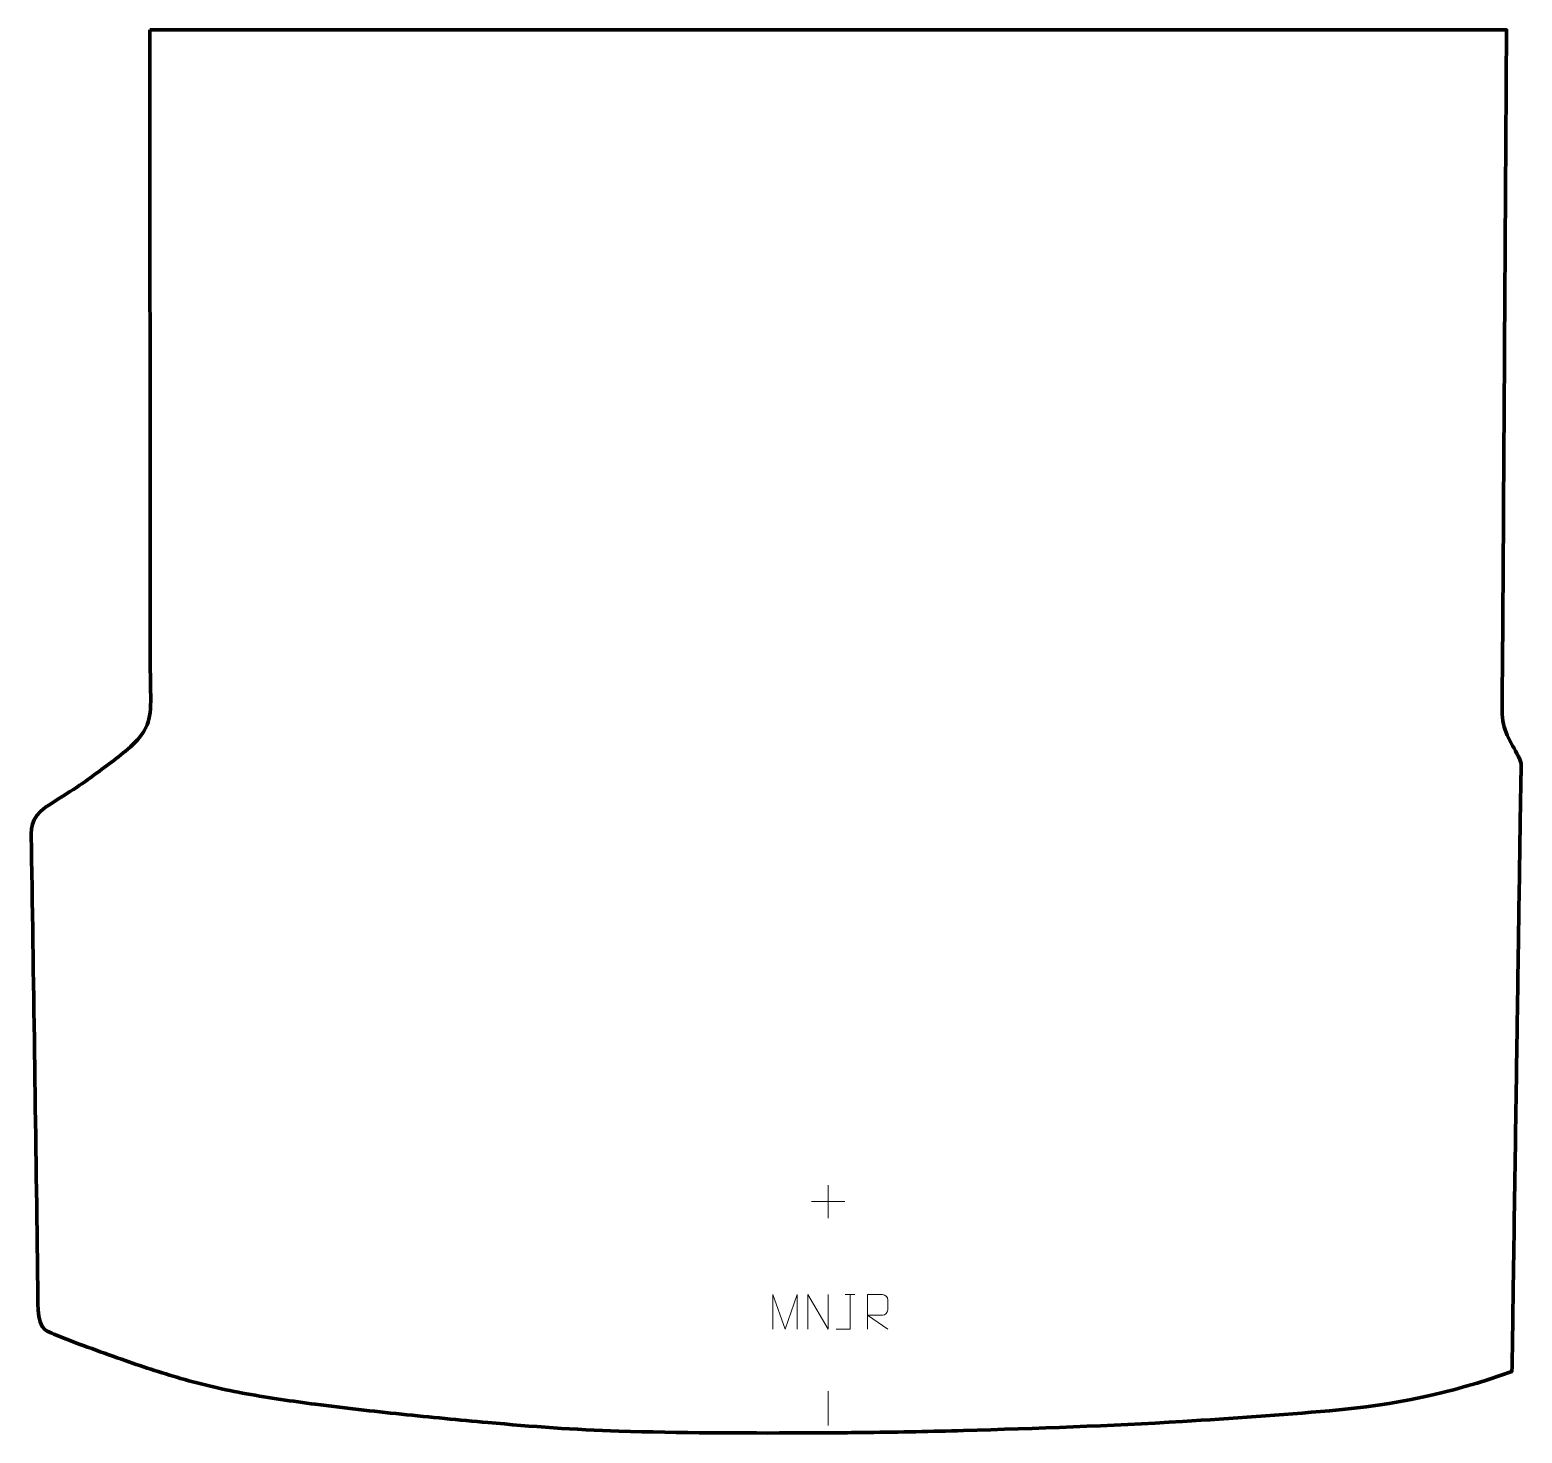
# Model space of a CAD drawing. Header units: millimetres. Extents: x 1137 to 2220, y 4 to 1021.
import ezdxf

# ---------------------------------------------------------------- set-up
doc = ezdxf.new("R2010")
doc.units = ezdxf.units.MM
doc.header["$MEASUREMENT"] = 0
doc.layers.add('layer 2', color=7, linetype='Continuous')

msp = doc.modelspace()

# ---------------------------------------------------------------- linework, layer by layer
at = {"layer": 'layer 2', "color": 242, "lineweight": 158}
msp.add_open_spline([(1224.1622, 1021.1441), (1224.1622, 1021.1441), (2208.2805, 1021.0561), (2208.2805, 1021.0561), (2208.2805, 1021.0561), (2207.9228, 963.9211), (2207.5652, 906.7862), (2207.2075, 849.6512), (2207.2075, 849.6512), (2206.6114, 754.4262), (2206.0153, 659.2013), (2205.4192, 563.9763), (2205.4192, 563.9763), (2205.3359, 551.0833), (2204.9473, 537.7058), (2205.1576, 524.8752), (2205.1576, 524.8752), (2205.6126, 511.2097), (2212.5118, 503.6501), (2217.9464, 492.0435), (2217.9464, 492.0435), (2219.6222, 488.4646), (2218.8287, 483.6769), (2218.7431, 479.64), (2218.7431, 479.64), (2218.5478, 470.4257), (2218.4346, 461.2041), (2218.2967, 451.9883), (2218.2967, 451.9883), (2217.8215, 420.2458), (2217.3464, 388.5033), (2216.8712, 356.7609), (2216.8712, 356.7609), (2216.6811, 344.0639), (2216.4911, 331.3669), (2216.301, 318.6699), (2216.301, 318.6699), (2216.0254, 300.2593), (2215.7498, 281.8487), (2215.4742, 263.4381), (2215.4742, 263.4381), (2215.2842, 250.7411), (2215.0941, 238.0441), (2214.904, 225.3471), (2214.904, 225.3471), (2214.3338, 187.2562), (2213.7636, 149.1652), (2213.1934, 111.0743), (2213.1934, 111.0743), (2212.8801, 90.14), (2212.6647, 69.1572), (2212.244, 48.2304), (2212.244, 48.2304), (2165.4453, 31.7863), (2129.318, 24.2371), (2079.9544, 19.7873), (2079.9544, 19.7873), (2044.6829, 16.6078), (2008.7103, 14.1488), (1973.3478, 12.0123), (1973.3478, 12.0123), (1920.6099, 8.8261), (1867.2816, 6.9057), (1814.4581, 5.427), (1814.4581, 5.427), (1791.3389, 4.7798), (1768.22, 4.2964), (1745.0933, 4.0208), (1745.0933, 4.0208), (1729.2313, 3.839), (1713.3695, 3.7279), (1697.5065, 3.6723), (1697.5065, 3.6723), (1653.1431, 3.5244), (1608.8075, 3.6808), (1564.4598, 5.0113), (1564.4598, 5.0113), (1532.2768, 6.0043), (1501.5054, 8.3116), (1469.473, 11.223), (1469.473, 11.223), (1448.5401, 13.1255), (1427.6159, 15.0773), (1406.7089, 17.2492), (1406.7089, 17.2492), (1385.859, 19.4354), (1365.0395, 21.8239), (1344.2454, 24.4904), (1344.2454, 24.4904), (1327.5518, 26.6352), (1310.9499, 29.0773), (1294.3817, 32.049), (1294.3817, 32.049), (1278.1095, 35.0046), (1262.448, 38.6638), (1246.555, 43.2457), (1246.555, 43.2457), (1232.1014, 47.4307), (1217.7945, 52.0381), (1203.6177, 57.0818), (1203.6177, 57.0818), (1187.2154, 63.0795), (1170.7645, 68.5479), (1154.6487, 75.3392), (1154.6487, 75.3392), (1152.7231, 76.1626), (1150.098, 77.2639), (1148.3651, 78.4251), (1148.3651, 78.4251), (1141.5486, 83.3119), (1142.9896, 101.495), (1142.9707, 109.1869), (1142.9707, 109.1869), (1141.4674, 215.9883), (1140.0449, 322.7907), (1138.2949, 429.5884), (1138.2949, 429.5884), (1138.0878, 442.2024), (1137.1736, 449.3107), (1148.64, 457.3479), (1148.64, 457.3479), (1154.9121, 461.7442), (1162.257, 466.075), (1168.7701, 470.3157), (1168.7701, 470.3157), (1172.8281, 472.958), (1176.776, 475.6343), (1180.6899, 478.488), (1180.6899, 478.488), (1189.9818, 485.3541), (1199.3542, 492.0686), (1208.1664, 499.5556), (1208.1664, 499.5556), (1218.964, 508.7857), (1224.3017, 516.6459), (1224.7442, 531.139), (1224.7442, 531.139), (1225.031, 540.535), (1224.5441, 550.5952), (1224.5371, 560.1224), (1224.5371, 560.1224), (1224.5339, 564.5676), (1224.5299, 569.0127), (1224.5262, 573.4579), (1224.5262, 573.4579), (1224.5262, 573.4579), (1224.5254, 574.4104), (1224.5254, 574.4104), (1224.5254, 574.4104), (1224.5048, 599.8111), (1224.4841, 625.2117), (1224.4635, 650.6123), (1224.4635, 650.6123), (1224.4586, 656.645), (1224.4537, 662.6777), (1224.4488, 668.7103), (1224.4488, 668.7103), (1224.4392, 680.4581), (1224.4296, 692.2059), (1224.4201, 703.9537), (1224.4201, 703.9537), (1224.4149, 710.3038), (1224.4098, 716.654), (1224.4046, 723.0042), (1224.4046, 723.0042), (1224.4002, 728.4018), (1224.3958, 733.7994), (1224.3914, 739.1971), (1224.3914, 739.1971), (1224.3876, 743.9597), (1224.3837, 748.7223), (1224.3798, 753.4849), (1224.3798, 753.4849), (1224.3747, 759.8351), (1224.3695, 766.1852), (1224.3643, 772.5354), (1224.3643, 772.5354), (1224.3548, 784.2832), (1224.3452, 796.031), (1224.3357, 807.7788), (1224.3357, 807.7788), (1224.3207, 826.1942), (1224.3057, 844.6097), (1224.2908, 863.0252), (1224.2908, 863.0252), (1224.2753, 882.0756), (1224.2598, 901.1261), (1224.2443, 920.1766), (1224.2443, 920.1766), (1224.2391, 926.5267), (1224.234, 932.8769), (1224.2288, 939.2271), (1224.2288, 939.2271), (1224.2242, 944.9422), (1224.2195, 950.6573), (1224.2149, 956.3725), (1224.2149, 956.3725), (1224.2102, 962.0876), (1224.2056, 967.8028), (1224.2009, 973.5179), (1224.2009, 973.5179), (1224.1888, 988.4408), (1224.1767, 1003.3637), (1224.1645, 1018.2865), (1224.1645, 1018.2865), (1224.1645, 1018.2865), (1224.1622, 1021.1441), (1224.1622, 1021.1441)], degree=3, knots=[0, 0, 0, 0, 0.018867925, 0.018867925, 0.018867925, 0.018867925, 0.037735849, 0.037735849, 0.037735849, 0.037735849, 0.056603774, 0.056603774, 0.056603774, 0.056603774, 0.075471698, 0.075471698, 0.075471698, 0.075471698, 0.094339623, 0.094339623, 0.094339623, 0.094339623, 0.113207547, 0.113207547, 0.113207547, 0.113207547, 0.132075472, 0.132075472, 0.132075472, 0.132075472, 0.150943396, 0.150943396, 0.150943396, 0.150943396, 0.169811321, 0.169811321, 0.169811321, 0.169811321, 0.188679245, 0.188679245, 0.188679245, 0.188679245, 0.20754717, 0.20754717, 0.20754717, 0.20754717, 0.226415094, 0.226415094, 0.226415094, 0.226415094, 0.245283019, 0.245283019, 0.245283019, 0.245283019, 0.264150943, 0.264150943, 0.264150943, 0.264150943, 0.283018868, 0.283018868, 0.283018868, 0.283018868, 0.301886792, 0.301886792, 0.301886792, 0.301886792, 0.320754717, 0.320754717, 0.320754717, 0.320754717, 0.339622642, 0.339622642, 0.339622642, 0.339622642, 0.358490566, 0.358490566, 0.358490566, 0.358490566, 0.377358491, 0.377358491, 0.377358491, 0.377358491, 0.396226415, 0.396226415, 0.396226415, 0.396226415, 0.41509434, 0.41509434, 0.41509434, 0.41509434, 0.433962264, 0.433962264, 0.433962264, 0.433962264, 0.452830189, 0.452830189, 0.452830189, 0.452830189, 0.471698113, 0.471698113, 0.471698113, 0.471698113, 0.490566038, 0.490566038, 0.490566038, 0.490566038, 0.509433962, 0.509433962, 0.509433962, 0.509433962, 0.528301887, 0.528301887, 0.528301887, 0.528301887, 0.547169811, 0.547169811, 0.547169811, 0.547169811, 0.566037736, 0.566037736, 0.566037736, 0.566037736, 0.58490566, 0.58490566, 0.58490566, 0.58490566, 0.603773585, 0.603773585, 0.603773585, 0.603773585, 0.622641509, 0.622641509, 0.622641509, 0.622641509, 0.641509434, 0.641509434, 0.641509434, 0.641509434, 0.660377358, 0.660377358, 0.660377358, 0.660377358, 0.679245283, 0.679245283, 0.679245283, 0.679245283, 0.698113208, 0.698113208, 0.698113208, 0.698113208, 0.716981132, 0.716981132, 0.716981132, 0.716981132, 0.735849057, 0.735849057, 0.735849057, 0.735849057, 0.754716981, 0.754716981, 0.754716981, 0.754716981, 0.773584906, 0.773584906, 0.773584906, 0.773584906, 0.79245283, 0.79245283, 0.79245283, 0.79245283, 0.811320755, 0.811320755, 0.811320755, 0.811320755, 0.830188679, 0.830188679, 0.830188679, 0.830188679, 0.849056604, 0.849056604, 0.849056604, 0.849056604, 0.867924528, 0.867924528, 0.867924528, 0.867924528, 0.886792453, 0.886792453, 0.886792453, 0.886792453, 0.905660377, 0.905660377, 0.905660377, 0.905660377, 0.924528302, 0.924528302, 0.924528302, 0.924528302, 0.943396226, 0.943396226, 0.943396226, 0.943396226, 0.962264151, 0.962264151, 0.962264151, 0.962264151, 1, 1, 1, 1], dxfattribs=at)
at = {"layer": 'layer 2', "color": 250, "lineweight": 9}
for points in [[(1716.2216, 183.4583), (1716.2216, 183.4583), (1716.2216, 159.4804), (1716.2216, 159.4804)], [(1704.2327, 171.4693), (1704.2327, 171.4693), (1728.2106, 171.4693), (1728.2106, 171.4693)], [(1728.529, 103.9462), (1728.529, 103.9462), (1735.6972, 103.9462), (1735.6972, 103.9462)], [(1716.2216, 33.9564), (1716.2216, 33.9564), (1716.2216, 8.9823), (1716.2216, 8.9823)]]:
    msp.add_open_spline(points, degree=3, dxfattribs=at)
for points, knots in [([(1676.0724, 78.9891), (1676.0724, 78.9891), (1676.0724, 103.947), (1676.0724, 103.947), (1676.0724, 103.947), (1676.0724, 103.947), (1684.9975, 78.9891), (1684.9975, 78.9891), (1684.9975, 78.9891), (1684.9975, 78.9891), (1693.7574, 103.9465), (1693.7574, 103.9465), (1693.7574, 103.9465), (1693.7574, 103.9465), (1693.7574, 78.9891), (1693.7574, 78.9891)], [0, 0, 0, 0, 0.2, 0.2, 0.2, 0.2, 0.4, 0.4, 0.4, 0.4, 0.6, 0.6, 0.6, 0.6, 1, 1, 1, 1]), ([(1701.5668, 78.9927), (1701.5668, 78.9927), (1701.5668, 103.9462), (1701.5668, 103.9462), (1701.5668, 103.9462), (1701.5668, 103.9462), (1716.2216, 78.9927), (1716.2216, 78.9927), (1716.2216, 78.9927), (1716.2216, 78.9927), (1716.2216, 103.9462), (1716.2216, 103.9462)], [0, 0, 0, 0, 0.25, 0.25, 0.25, 0.25, 0.5, 0.5, 0.5, 0.5, 1, 1, 1, 1]), ([(1722.0911, 78.9926), (1722.0911, 78.9926), (1732.1131, 78.9926), (1732.1131, 78.9926), (1732.1131, 78.9926), (1732.1131, 78.9926), (1732.1131, 103.9462), (1732.1131, 103.9462)], [0, 0, 0, 0, 0.333333333, 0.333333333, 0.333333333, 0.333333333, 1, 1, 1, 1]), ([(1744.7811, 78.9927), (1744.7811, 78.9927), (1744.7811, 103.9462), (1744.7811, 103.9462), (1744.7811, 103.9462), (1748.3759, 103.9462), (1751.9714, 103.9462), (1755.5666, 103.9462), (1755.5666, 103.9462), (1757.8919, 103.9085), (1759.4492, 102.4185), (1759.4451, 100.0521), (1759.4451, 100.0521), (1759.4447, 98.0166), (1759.4447, 94.9572), (1759.4451, 92.9212), (1759.4451, 92.9212), (1759.4386, 91.0457), (1757.6263, 89.1039), (1755.6168, 89.0848), (1755.6168, 89.0848), (1755.6168, 89.0848), (1744.7811, 89.0848), (1744.7811, 89.0848), (1744.7811, 89.0848), (1744.7811, 89.0848), (1759.4358, 78.9927), (1759.4358, 78.9927)], [0, 0, 0, 0, 0.125, 0.125, 0.125, 0.125, 0.25, 0.25, 0.25, 0.25, 0.375, 0.375, 0.375, 0.375, 0.5, 0.5, 0.5, 0.5, 0.625, 0.625, 0.625, 0.625, 0.75, 0.75, 0.75, 0.75, 1, 1, 1, 1])]:
    msp.add_open_spline(points, degree=3, knots=knots, dxfattribs=at)

doc.saveas('drawing.dxf')
